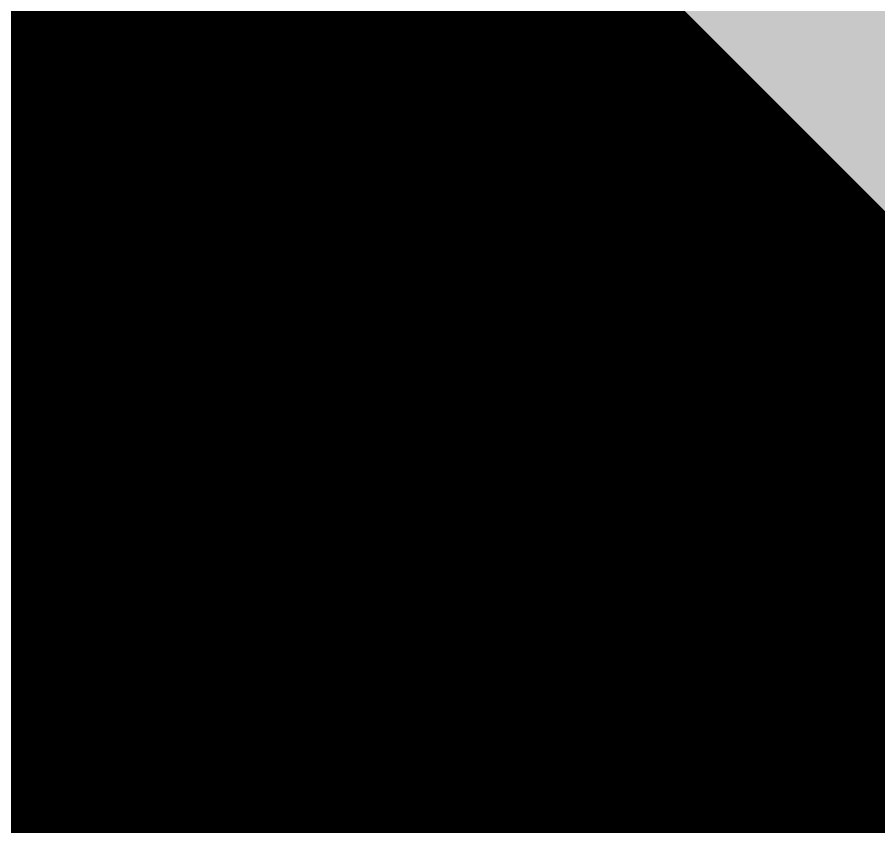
# Model space of a CAD drawing. Header units: millimetres. Extents: x 9 to 89.9, y 1.4 to 74.2.
# Drawn here: x 54.715 to 54.8104, y 25.8189 to 25.9086 of the extents above; entities that cross this region are included whole.
import ezdxf

# ---------------------------------------------------------------- set-up
doc = ezdxf.new("R2010")
doc.units = ezdxf.units.MM
doc.header["$MEASUREMENT"] = 0
doc.layers.add('Bottom-Layer', color=7, linetype='Continuous', true_color=0x0000ff)

msp = doc.modelspace()

# ---------------------------------------------------------------- hatches: boundary and pattern name
at = {"layer": 'Bottom-Layer'}
for points in [[(22.436277, 37.92775), (23.202474, 38.616005), (23.985229, 39.285368), (24.559211, 39.771026), (25.126369, 40.264636), (25.503341, 40.612706), (25.864335, 40.977322), (26.131404, 41.278697), (26.378097, 41.596966), (26.587618, 41.913553), (26.769924, 42.246556), (26.865322, 42.445656), (26.95584, 42.647022), (27.014646, 42.801616), (27.058753, 42.961027), (27.088188, 43.124761), (27.102691, 43.290486), (27.109824, 43.519973), (27.111936, 43.749561), (27.109357, 43.958344), (27.102348, 44.167027), (27.090071, 44.325791), (27.067352, 44.4834), (27.035371, 44.628403), (26.991643, 44.770306), (26.934902, 44.91909), (26.870947, 45.064919), (26.762306, 45.281878), (26.642343, 45.492788), (26.520728, 45.674774), (26.383079, 45.844956), (26.235221, 45.995998), (26.073257, 46.131803), (25.893335, 46.257844), (25.704463, 46.37003), (25.466366, 46.487867), (25.219837, 46.586858), (24.949416, 46.674826), (24.674429, 46.747268), (24.319997, 46.822714), (23.962908, 46.884364), (23.442149, 46.960672), (22.920501, 47.030645), (21.867578, 47.190039), (20.82309, 47.397639), (19.968834, 47.622548), (19.134271, 47.912103), (18.405297, 48.233641), (17.706784, 48.616874), (17.039523, 49.06123), (16.412402, 49.560637), (15.777669, 50.193581), (15.235999, 50.907792), (14.733064, 51.771211), (14.323299, 52.682544), (14.048802, 53.525423), (13.868955, 54.393437), (13.88122, 54.887569), (14.061124, 55.34795), (14.158725, 55.477055), (14.280231, 55.583969), (14.397032, 55.647658), (14.525723, 55.681385), (14.766237, 55.695928), (15.006246, 55.674623), (15.459868, 55.591034), (15.909943, 55.490076), (16.101879, 55.444754), (16.294514, 55.402505), (16.512366, 55.357773), (16.730687, 55.315391), (16.942532, 55.276641), (17.154785, 55.240193), (17.328237, 55.213287), (17.502225, 55.190112), (18.418073, 55.140514), (19.332251, 55.214774), (20.296738, 55.411213), (21.235449, 55.707266), (22.143817, 56.10184), (23.006329, 56.588557), (23.759824, 57.138264), (24.436292, 57.780388), (24.659721, 58.030856), (24.873732, 58.289417), (25.090851, 58.570497), (25.299331, 58.858044), (25.55327, 59.22812), (25.7992, 59.603567), (26.148181, 60.153305), (26.493262, 60.7055), (27.016489, 61.527238), (27.559259, 62.336201), (28.018396, 62.972676), (28.505072, 63.588351), (28.958574, 64.109042), (29.438173, 64.605799), (29.935896, 65.070095), (30.457655, 65.507208), (31.370923, 66.185177), (32.325806, 66.803157), (33.27707, 67.330232), (34.264077, 67.78688), (35.281751, 68.170748), (36.324598, 68.479756), (37.435083, 68.727712), (38.55918, 68.903969), (38.835774, 68.930474), (39.113417, 68.9415), (39.569613, 68.943224), (40.025779, 68.937662), (40.502962, 68.924027), (40.979849, 68.902389), (41.358946, 68.876034), (41.737031, 68.837806), (42.384102, 68.750515), (43.02769, 68.640449), (43.661772, 68.508561), (44.290681, 68.353877), (44.919906, 68.174928), (45.542336, 67.973616), (46.174992, 67.744691), (46.799741, 67.494992), (47.840277, 67.016146), (48.845267, 66.466596), (49.709595, 65.899632), (50.518693, 65.256303), (51.215797, 64.585253), (51.843902, 63.84922), (52.384752, 63.068738), (52.842559, 62.236823), (53.384592, 60.898477), (53.743496, 59.49985), (53.959554, 57.903939), (54.01579, 56.294452), (53.911429, 54.678425), (53.647539, 53.080677), (53.244493, 51.666383), (52.663298, 50.315499), (52.376601, 49.792986), (52.057873, 49.289372), (51.68161, 48.762936), (51.279411, 48.256041), (50.791667, 47.697058), (50.280227, 47.15967), (49.645372, 46.537243), (48.994539, 45.931543), (48.233741, 45.228262), (47.48665, 44.510437), (47.031844, 44.029847), (46.614725, 43.516205), (46.34617, 43.10666), (46.131894, 42.66628), (46.001104, 42.230856), (45.956952, 41.778362), (46.037772, 41.195708), (46.27413, 40.65705), (46.64795, 40.170744), (47.114166, 39.772148), (47.757609, 39.395156), (48.449244, 39.116262), (49.343373, 38.862645), (50.2525, 38.669575), (50.782486, 38.593764), (51.316369, 38.553735), (52.156253, 38.526183), (52.996482, 38.512789), (53.85781, 38.514032), (54.718977, 38.530706), (55.359105, 38.563156), (55.997146, 38.624152), (57.925331, 38.895005), (59.839794, 39.250092), (61.62348, 39.671055), (63.382406, 40.185766), (64.96832, 40.746566), (66.51938, 41.397592), (67.866501, 42.076483), (69.15403, 42.862549), (69.926166, 43.409365), (70.667167, 43.997683), (71.371381, 44.623206), (72.039709, 45.286931), (72.733648, 46.052467), (73.389026, 46.851264), (74.127252, 47.826609), (74.836783, 48.823023), (75.142332, 49.255657), (75.457044, 49.681671), (75.717643, 50.012792), (75.991182, 50.333307), (76.212425, 50.570597), (76.444835, 50.796961), (76.591597, 50.915532), (76.753195, 51.012921), (76.984564, 51.099281), (77.229625, 51.129861), (77.466475, 51.102705), (77.68979, 51.019243), (77.977724, 50.835857), (78.229245, 50.605045), (78.564262, 50.210314), (78.869292, 49.791978), (79.350575, 49.019636), (79.775223, 48.214765), (80.248243, 47.183424), (80.680547, 46.134365), (81.126484, 44.926251), (81.52936, 43.703104), (81.921697, 42.370204), (82.275991, 41.026691), (82.779188, 38.676248), (83.12759, 36.297929), (83.319706, 33.901916), (83.344925, 31.585757), (83.201613, 29.2739), (82.89053, 26.978589), (82.430363, 24.812134), (81.806237, 22.687105), (81.021793, 20.615891), (80.113267, 18.704293), (79.042299, 16.878738), (77.816966, 15.152997), (77.503169, 14.765095), (77.174629, 14.389599), (76.727792, 13.907201), (76.272314, 13.432952), (75.803612, 12.962275), (75.326468, 12.500159), (74.939999, 12.145208), (74.541391, 11.803947), (73.132428, 10.724043), (71.648141, 9.750255), (70.096506, 8.887818), (68.279057, 8.020976), (66.419626, 7.248284), (64.523086, 6.57177), (62.372361, 5.920394), (60.194007, 5.368418), (57.992613, 4.917005), (54.332772, 4.352141), (50.648395, 3.979476), (49.863449, 3.932299), (49.07746, 3.908077), (47.835152, 3.893043), (46.592763, 3.888181), (45.353064, 3.893429), (44.113448, 3.908725), (43.347628, 3.933042), (42.582916, 3.980853), (39.260959, 4.340533), (35.966619, 4.899192), (33.998303, 5.349075), (32.056755, 5.903202), (30.147492, 6.559996), (28.459768, 7.249073), (26.815852, 8.036968), (25.221523, 8.92091), (23.835765, 9.819148), (22.524641, 10.823196), (21.296213, 11.926881), (20.249548, 13.032446), (19.298345, 14.221141), (18.464023, 15.467402), (17.740752, 16.781229), (17.133796, 18.153089), (16.64788, 19.572343), (16.278323, 21.050383), (16.03263, 22.553981), (15.990352, 22.985392), (15.967751, 23.41828), (15.956272, 24.008037), (15.956512, 24.597906), (15.968398, 25.184977), (15.991908, 25.771697), (16.02306, 26.192187), (16.074354, 26.610699), (16.244991, 27.568443), (16.473433, 28.514066), (16.762072, 29.458874), (17.105176, 30.385294), (17.512262, 31.31667), (17.971325, 32.223556), (18.499397, 33.141432), (19.073066, 34.031522), (19.571804, 34.73619), (20.095856, 35.422241), (20.62526, 36.062654), (21.180183, 36.681086), (21.796519, 37.316217)], [(61.404059, 18.434061), (61.292935, 18.245513), (61.249238, 18.031061), (61.203015, 17.984838), (60.133965, 17.984838), (59.948309, 17.947909), (59.790918, 17.842744), (59.171011, 17.222836), (57.284059, 17.222836), (57.019022, 17.373906), (56.714396, 17.390334), (56.43465, 17.268642), (56.238987, 17.034584), (56.168816, 16.737696), (56.238987, 16.440807), (56.43465, 16.20675), (56.714396, 16.085057), (57.019022, 16.101485), (57.284059, 16.252555), (59.371963, 16.252555), (59.557618, 16.289484), (59.71501, 16.394649), (60.334917, 17.014556), (60.444145, 17.014556), (60.301536, 16.751411), (60.252215, 16.456199), (60.252215, 15.556199), (60.341133, 15.164289), (60.590475, 14.849124), (60.951413, 14.672422), (61.353268, 14.668785), (61.717346, 14.838926), (61.972351, 15.149527), (62.195366, 14.901706), (62.507059, 14.783392), (62.838345, 14.820809), (63.115797, 15.005664), (63.398766, 14.88609), (63.705259, 14.906864), (63.969504, 15.063529), (64.134796, 15.322466), (64.165664, 15.628107), (64.055484, 15.914865), (63.827899, 16.121201), (63.531749, 16.202839), (62.279119, 17.455469), (62.377655, 17.535582), (62.459111, 17.633009), (64.484375, 15.607746), (64.563944, 15.312649), (64.767409, 15.084579), (65.05155, 14.971985), (65.35601, 14.998783), (65.616114, 15.15928), (65.776611, 15.419384), (65.803409, 15.723844), (65.690815, 16.007985), (65.462745, 16.21145), (65.167648, 16.291019), (62.440832, 19.017835), (62.284088, 19.122568), (62.099196, 19.159345), (62.045321, 19.159345), (37.967414, 43.237252), (38.041744, 43.283483), (38.109337, 43.339102), (38.470981, 43.339102), (64.072586, 17.737497), (64.152155, 17.4424), (64.35562, 17.214331), (64.639761, 17.101736), (64.94422, 17.128534), (65.204325, 17.289031), (65.364822, 17.549136), (65.39162, 17.853595), (65.279025, 18.137736), (65.050956, 18.341201), (64.755859, 18.42077), (39.012744, 44.163885), (38.856, 44.268618), (38.671107, 44.305396), (38.109337, 44.305396), (37.80934, 44.467205), (37.468595, 44.458622), (37.177125, 44.281914), (36.904892, 44.452665), (36.584345, 44.475378), (36.290755, 44.344719), (36.093066, 44.091369), (36.037701, 43.774823), (36.13766, 43.469414), (36.369471, 43.246859), (36.678698, 43.159422)]]:
    msp.add_hatch(color=256, dxfattribs=at).paths.add_polyline_path(points)

# ---------------------------------------------------------------- linework, layer by layer
at = {"layer": 'Bottom-Layer', "const_width": 0.250013}
msp.add_lwpolyline([(36.699144, 43.822248), (61.845194, 18.676198)], dxfattribs=at)

doc.saveas('drawing.dxf')
